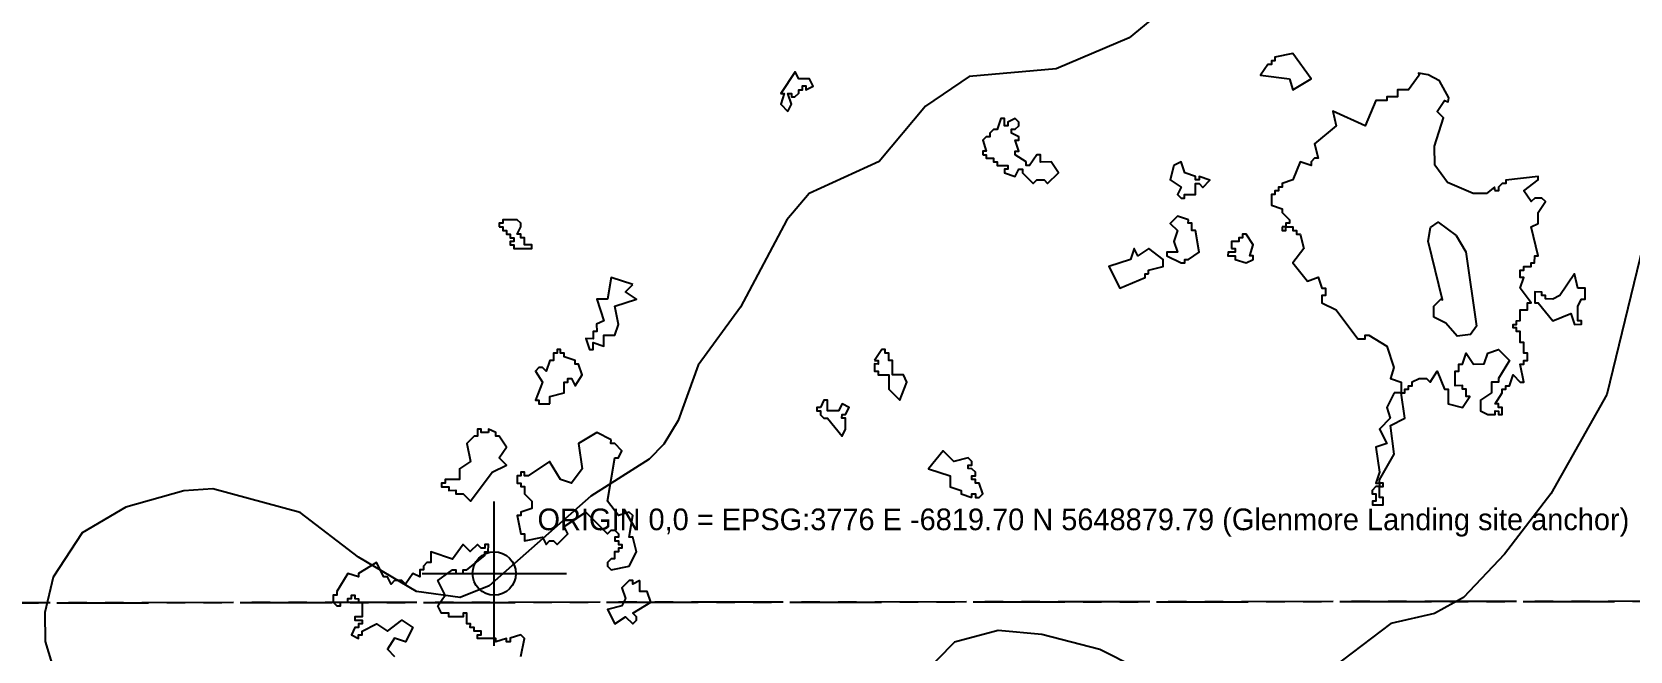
# Model space of a CAD drawing. Header units: metres. Extents: x -550 to 550, y -500 to 950.
# Drawn here: x -32 to 78.7, y -5.4 to 37.5 of the extents above; entities that cross this region are included whole.
import ezdxf

# ---------------------------------------------------------------- set-up
doc = ezdxf.new("R2010")
doc.units = ezdxf.units.M
doc.header["$LTSCALE"] = 2
doc.linetypes.add('PHANTOM', pattern=[6.35, 3.175, -0.635, 0.635, -0.635, 0.635, -0.635])
for name, color, linetype in [('SITE-PROPERTY', 7, 'PHANTOM'), ('SITE-PROPERTY-SITE', 1, 'PHANTOM'), ('SITE-TREE-CANOPY', 94, 'CONTINUOUS'), ('TOPO-CONTOUR-MINOR', 9, 'CONTINUOUS'), ('Z-ORIGIN', 1, 'CONTINUOUS')]:
    doc.layers.add(name, color=color, linetype=linetype)

msp = doc.modelspace()

# ---------------------------------------------------------------- linework, layer by layer
at = {"layer": 'SITE-PROPERTY'}
for points in [[(109.19, 124.16), (108.93, -1.9), (-81.11, -2.07), (-1.63, 263.96), (84.76, 263.8)], [(-136.32, -186.83), (-81.11, -2.07), (108.93, -1.9), (108.59, -158.15), (40.62, -186.68)]]:
    msp.add_lwpolyline(points, close=True, dxfattribs=at)
at = {"layer": 'SITE-PROPERTY-SITE'}
msp.add_lwpolyline([(109.19, 124.16), (108.93, -1.9), (-81.11, -2.07), (-1.63, 263.96), (84.76, 263.8)], close=True, dxfattribs=at)
at = {"layer": 'SITE-TREE-CANOPY'}
for points in [[(55.1, 34.26), (55.35, 33.51), (56.6, 34.26), (55.35, 36.01), (54.1, 35.76), (54.1, 35.51), (53.85, 35.51), (53.85, 35.26), (53.6, 35.26), (53.09, 34.51)], [(20.34, 32.01), (20.6, 32.51), (20.35, 33.26), (20.6, 33.25), (20.6, 33.01), (20.84, 33.01), (21.1, 33.27), (21.1, 33.51), (21.35, 33.51), (21.35, 33.77), (21.6, 33.77), (21.6, 33.51), (22.1, 33.76), (21.85, 34.27), (21.1, 34.26), (20.85, 34.76), (19.85, 33.26), (20.1, 33.26), (19.85, 32.51)], [(55.1, 24.01), (55.35, 24.01), (55.35, 23.77), (55.59, 23.77), (55.6, 23.51), (55.85, 23.51), (56.1, 22.51), (55.35, 21.51), (56.35, 20.26), (57.1, 20.52), (57.34, 19.76), (57.6, 19.76), (57.6, 19.26), (57.35, 19.26), (57.35, 18.76), (58.35, 18.26), (59.85, 16.26), (60.35, 16.26), (60.35, 16.51), (60.6, 16.51), (61.85, 15.76), (62.34, 14.26), (62.1, 13.51), (62.85, 13.25), (62.85, 12.51), (63.1, 12.51), (63.1, 12.77), (63.35, 12.76), (63.35, 13.01), (63.6, 13.01), (63.6, 13.27), (64.1, 13.51), (64.6, 13.51), (64.85, 13.26), (65.35, 14.01), (65.85, 12.76), (66.1, 12.76), (66.1, 11.76), (67.1, 11.51), (67.6, 12.26), (67.35, 12.26), (67.35, 12.76), (67.1, 12.76), (67.1, 13.02), (66.6, 13.01), (66.6, 14.01), (66.85, 14.01), (66.85, 14.51), (67.1, 14.51), (67.35, 15.26), (67.85, 14.51), (68.6, 14.52), (68.85, 15.26), (69.6, 15.52), (70.35, 14.76), (69.6, 13.51), (69.6, 13.26), (69.1, 13.26), (69.1, 12.51), (68.35, 12.01), (68.35, 11.26), (68.85, 11.01), (69.35, 11.01), (69.35, 11.26), (69.6, 11.25), (69.59, 11.01), (69.85, 11.01), (69.85, 11.51), (69.6, 11.51), (69.6, 11.76), (69.35, 11.76), (69.85, 12.51), (69.85, 12.76), (70.1, 12.76), (70.1, 13.01), (70.35, 13.01), (70.6, 13.76), (71.1, 13.26), (71.35, 13.25), (71.1, 14.51), (71.35, 14.51), (71.35, 14.76), (71.6, 14.76), (71.59, 15.26), (71.35, 15.26), (71.35, 16.01), (71.1, 16.01), (71.1, 16.76), (70.85, 16.76), (70.85, 17.02), (70.6, 17.02), (70.6, 17.26), (70.85, 17.26), (70.85, 17.5), (71.1, 17.52), (71.1, 18.26), (71.6, 18.26), (71.6, 18.76), (71.85, 18.76), (71.1, 19.76), (71.35, 20.51), (71.1, 20.51), (71.1, 21.01), (71.35, 21.01), (71.35, 21.26), (71.85, 21.26), (71.85, 21.51), (72.09, 21.51), (72.1, 22.01), (72.35, 22.01), (71.85, 24.01), (72.35, 24.25), (72.34, 25.01), (72.84, 25.76), (72.6, 26.01), (72.1, 26.01), (71.85, 25.76), (71.35, 26.51), (72.35, 27.26), (72.35, 27.5), (70.1, 27.25), (70.1, 27.01), (69.85, 27.01), (69.59, 26.76), (69.6, 26.51), (69.35, 26.51), (69.31, 26.76), (68.77, 26.33), (67.84, 26.33), (66.06, 27.08), (65.19, 28.29), (65.16, 29.6), (65.78, 31.57), (65.35, 32.01), (65.85, 32.76), (66.1, 32.68), (66.15, 32.96), (65.51, 34.13), (64.72, 34.55), (64.04, 34.67), (64.1, 34.51), (63.35, 33.51), (62.59, 33.51), (62.6, 33.01), (61.85, 33.01), (61.85, 32.76), (61.1, 32.76), (60.35, 31.01), (58.1, 32.02), (58.35, 31.01), (56.85, 29.76), (57.1, 28.76), (56.85, 28.76), (56.6, 28.51), (56.6, 28.26), (55.85, 28.51), (55.35, 27.26), (54.59, 27.01), (54.6, 26.76), (54.35, 26.76), (54.35, 26.51), (54.1, 26.51), (54.09, 26.26), (53.85, 26.26), (53.85, 25.51), (54.6, 25.26), (54.6, 25.01), (55.1, 24.51), (55.1, 24.26), (54.85, 24.26), (54.85, 24.01)], [(33.85, 29.01), (34.1, 29.01), (34.1, 28.77), (34.6, 28.76), (34.6, 28.51), (34.85, 28.51), (34.85, 28.26), (35.6, 28.26), (35.6, 28.01), (35.35, 28.01), (35.35, 27.76), (36.1, 27.51), (36.35, 28.01), (36.6, 28.01), (36.6, 27.76), (37.35, 27.01), (37.6, 27.26), (38.1, 27.26), (38.35, 27.01), (39.1, 27.76), (38.6, 28.51), (37.85, 28.5), (37.85, 29.01), (37.6, 29.01), (37.1, 28.26), (36.85, 28.26), (36.85, 28.51), (36.1, 29.01), (36.1, 29.26), (36.35, 29.26), (36.1, 30.01), (36.35, 30.01), (36.35, 30.26), (35.85, 30.51), (35.85, 30.77), (36.09, 30.77), (36.35, 31.01), (36.35, 31.27), (36.1, 31.51), (35.6, 31.26), (35.6, 31.01), (35.35, 31.01), (35.35, 31.51), (35.1, 31.51), (34.84, 30.76), (34.6, 30.76), (34.35, 30.51), (34.35, 30.26), (34.1, 30.26), (33.85, 30.01), (34.1, 29.26), (33.85, 29.26)], [(47.1, 28.26), (46.85, 27.26), (47.6, 26.76), (47.35, 26.26), (47.6, 26.01), (47.84, 26.01), (47.84, 26.26), (48.6, 26.25), (48.6, 27.01), (48.85, 27.01), (49.1, 26.75), (49.59, 27.25), (48.85, 27.51), (48.85, 27.26), (48.6, 27.26), (48.6, 27.51), (47.85, 27.76), (47.59, 28.51)], [(0.35, 24.02), (0.6, 24.02), (0.6, 23.76), (0.85, 23.76), (0.85, 23.51), (1.1, 23.51), (1.1, 23.26), (1.35, 23.26), (1.35, 23.01), (1.1, 23.01), (1.1, 22.76), (1.35, 22.76), (1.35, 22.51), (2.6, 22.51), (2.6, 22.76), (2.09, 22.76), (2.1, 23.26), (1.85, 23.26), (1.85, 23.51), (1.6, 23.51), (1.85, 24.01), (1.85, 24.26), (1.6, 24.51), (0.6, 24.5), (0.6, 24.26), (0.35, 24.26)], [(48.1, 24.51), (47.35, 24.75), (46.84, 24.25), (47.35, 23.76), (47.1, 23.01), (47.35, 22.26), (46.6, 22.26), (46.6, 22.01), (47.6, 21.51), (47.85, 21.51), (47.85, 21.76), (48.1, 21.76), (48.85, 22.26), (48.6, 23.76), (48.35, 23.76), (48.35, 24.26), (48.09, 24.26)], [(51.1, 22.51), (51.35, 22.51), (51.35, 22.26), (50.85, 22.26), (50.84, 22.01), (51.35, 22.01), (51.35, 21.76), (52.1, 21.51), (52.6, 21.76), (52.6, 22.01), (52.35, 22.01), (52.59, 22.76), (52.1, 23.51), (51.85, 23.51), (51.85, 23.26), (51.6, 23.26), (51.6, 23.01), (51.1, 23.01)], [(54.6, 24.01), (54.6, 23.76), (54.85, 23.76), (54.85, 24.01)], [(65.1, 17.76), (65.1, 18.51), (65.6, 19.01), (65.7, 18.96), (64.72, 23.03), (64.88, 23.96), (65.42, 24.33), (66.65, 23.41), (67.33, 22.28), (68.06, 17.13), (67.64, 16.56), (66.73, 16.45), (65.94, 17.34)], [(45.34, 20.76), (45.34, 21.01), (46.35, 21.26), (46.35, 21.76), (45.35, 22.51), (44.59, 22.01), (44.35, 22.51), (44.1, 21.76), (42.6, 21.26), (43.35, 19.77), (45.1, 20.51), (45.1, 20.76)], [(9.6, 20.01), (8.1, 20.51), (7.85, 19.01), (7.1, 19.01), (7.6, 17.51), (7.09, 17.27), (7.1, 16.77), (6.85, 16.77), (6.85, 16.26), (6.35, 16.27), (6.6, 15.51), (6.85, 15.51), (6.85, 16.01), (7.6, 15.76), (7.6, 16.51), (8.35, 16.51), (8.6, 17.26), (8.35, 18.51), (9.85, 19.01), (9.1, 19.51)], [(73.85, 19.26), (73.35, 19.01), (72.85, 19.02), (72.85, 19.26), (72.6, 19.26), (72.6, 19.5), (72.1, 19.51), (72.1, 18.76), (72.35, 18.76), (73.35, 17.51), (74.6, 18.01), (74.85, 17.25), (75.35, 17.27), (75.35, 17.51), (75.1, 17.51), (75.1, 18.51), (75.35, 19.01), (75.6, 19.01), (75.6, 19.76), (75.1, 19.76), (74.85, 20.76)], [(3.85, 11.76), (3.85, 12.26), (4.85, 12.51), (4.85, 13.26), (5.09, 13.26), (5.1, 13.51), (5.35, 13.51), (5.6, 13.01), (6.1, 13.76), (5.85, 14.51), (5.6, 14.51), (5.6, 14.76), (4.84, 15.01), (4.84, 15.26), (4.6, 15.26), (4.6, 15.51), (4.35, 15.51), (4.35, 15.26), (4.1, 15.26), (4.1, 14.76), (3.85, 14.76), (3.6, 14.01), (3.35, 14.26), (3.09, 14.26), (2.85, 14.01), (3.35, 13.25), (2.85, 12.01), (3.1, 12.01), (3.1, 11.76)], [(26.35, 14.76), (26.6, 14.76), (26.6, 14.51), (26.35, 14.52), (26.35, 14.01), (26.6, 14.01), (26.6, 13.76), (27.35, 13.76), (27.35, 12.76), (28.1, 12.01), (28.6, 13.26), (28.35, 13.76), (27.6, 13.76), (27.6, 14.76), (27.34, 14.76), (27.35, 15.26), (27.1, 15.26), (27.1, 15.52), (26.85, 15.52)], [(62.35, 12.51), (61.85, 11.51), (62.09, 10.76), (61.35, 10.01), (61.85, 9.01), (61.09, 8.76), (61.35, 7.01), (61.1, 6.26), (61.35, 6.26), (61.34, 6.5), (62.35, 8.26), (62.1, 10.26), (63.1, 10.76), (62.85, 12.51)], [(22.6, 11.51), (22.35, 11.51), (22.35, 11.26), (22.6, 11.26), (22.6, 11), (22.84, 10.76), (23.1, 10.76), (24.1, 9.51), (24.35, 10.01), (24.35, 10.76), (24.09, 10.76), (24.1, 11.01), (24.35, 11.01), (24.59, 11.51), (24.1, 11.76), (23.85, 11.26), (23.1, 11.26), (23.1, 12.01), (22.85, 12.01)], [(-0.4, 9.76), (-0.9, 9.76), (-0.9, 10.01), (-1.15, 10.01), (-1.15, 9.51), (-1.4, 9.51), (-1.91, 9.01), (-1.65, 7.76), (-2.4, 7.26), (-2.4, 6.51), (-3.4, 6.51), (-3.4, 6.26), (-3.65, 6.26), (-3.65, 6.01), (-3.15, 6.01), (-3.15, 5.76), (-2.65, 5.77), (-2.65, 5.51), (-2.16, 5.51), (-1.65, 5.01), (-0.15, 7.01), (0.85, 7.51), (0.35, 8.01), (0.85, 8.76), (0.35, 9.51), (0.1, 9.51), (0.1, 9.76), (-0.4, 10.01)], [(8.1, 9.26), (7.1, 9.76), (5.85, 9.01), (6.1, 7.26), (5.35, 6.26), (4.59, 6.51), (3.84, 7.76), (2.35, 6.76), (2.09, 6.76), (2.09, 7.01), (1.85, 7.01), (1.85, 6.76), (1.6, 6.76), (1.6, 6.26), (1.85, 6.26), (1.85, 6.02), (2.1, 6.02), (2.1, 5.51), (2.6, 5.01), (2.6, 4.51), (1.85, 4.26), (1.85, 4.01), (1.6, 4.01), (1.85, 2.76), (2.1, 2.76), (2.1, 2.26), (3.35, 2.51), (3.6, 2.01), (3.84, 2.26), (4.1, 2.26), (4.35, 2.01), (5.1, 2.76), (4.85, 3.26), (6.35, 4.26), (7.85, 2.76), (8.1, 3.01), (8.35, 3.01), (8.6, 2.76), (8.6, 2.51), (8.35, 2.51), (8.35, 2.26), (8.6, 2.26), (8.6, 2.01), (8.85, 2.01), (8.85, 1.76), (8.6, 1.76), (8.6, 1.51), (8.34, 1.51), (8.34, 1.01), (8.1, 1.01), (7.85, 0.76), (7.84, 0.51), (8.1, 0.26), (9.35, 0.51), (9.85, 1.51), (9.6, 2.51), (9.35, 2.51), (9.6, 4.01), (9.35, 4.26), (8.6, 4.02), (7.85, 5.01), (8.35, 8.01), (8.6, 8.01), (8.85, 8.51), (8.35, 9.01), (8.09, 9.01)], [(33.1, 5.26), (33.1, 5.51), (33.35, 5.51), (33.35, 5.26), (33.6, 5.26), (33.85, 5.51), (33.6, 6.26), (33.34, 6.26), (33.35, 6.51), (33.1, 6.51), (33.1, 6.76), (33.35, 6.76), (33.35, 7.01), (33.1, 7.26), (32.85, 7.27), (32.85, 7.51), (33.1, 7.51), (33.1, 7.77), (32.85, 8.01), (31.85, 7.76), (31.1, 8.51), (30.09, 7.26), (31.6, 6.76), (31.6, 6.01), (32.35, 5.76), (32.35, 5.51)], [(61.1, 6.02), (60.84, 5.76), (60.84, 5.52), (61.1, 5.52), (61.1, 5.01), (60.85, 5.01), (60.85, 4.76), (61.59, 4.76), (61.6, 5.26), (61.35, 5.26), (61.35, 6.02)], [(61.35, 6.02), (61.6, 6.02), (61.6, 6.26), (61.35, 6.26)], [(10.1, -0.49), (9.6, -0.74), (9.6, -0.49), (9.35, -0.49), (8.85, -0.99), (9.1, -1.74), (8.85, -2.24), (7.85, -2.49), (8.35, -3.49), (9.1, -2.99), (9.6, -3.49), (9.85, -3.24), (9.85, -2.99), (9.6, -2.74), (10.85, -1.99), (10.6, -1.24), (10.1, -1.24)]]:
    msp.add_lwpolyline(points, close=True, dxfattribs=at)
msp.add_lwpolyline([(1.85, -5.74), (2.1, -4.49), (1.85, -4.24), (1.1, -4.48), (1.1, -4.74), (0.85, -4.74), (0.85, -4.5), (0.1, -4.74), (0.1, -4.49), (-1.15, -4.49), (-1.15, -4.24), (-0.9, -4.24), (-0.9, -3.99), (-1.4, -3.99), (-1.4, -3.74), (-1.66, -3.74), (-1.65, -3.49), (-1.9, -3.49), (-1.9, -2.75), (-2.15, -2.74), (-2.15, -2.99), (-2.41, -2.99), (-3.15, -2.99), (-3.15, -2.74), (-3.66, -2.74), (-3.9, -2.24), (-3.4, -1.49), (-3.91, -0.48), (-2.9, 0.26), (-2.65, 0.26), (-2.65, 0.01), (-2.15, 0.01), (-2.16, 0.26), (-1.9, 0.26), (-0.65, 1.26), (-0.65, 1.51), (-0.41, 1.51), (-0.4, 2.01), (-0.65, 2.01), (-0.65, 1.76), (-0.9, 1.76), (-1.15, 2.01), (-1.66, 1.52), (-2.15, 2.01), (-2.9, 1), (-4.4, 1.51), (-4.4, 0.76), (-4.66, 0.76), (-4.9, 0.51), (-4.9, 0.26), (-5.15, 0.26), (-5.15, -0.24), (-5.65, 0.01), (-6.15, -0.74), (-6.41, -0.49), (-6.9, -0.49), (-7.15, -0.74), (-7.4, -0.23), (-7.66, -0.23), (-8.15, 0.76), (-9.4, 0.01), (-9.4, -0.24), (-10.15, 0.01), (-10.9, -1.24), (-10.9, -1.49), (-11.15, -1.49), (-11.15, -1.99), (-10.9, -2.24), (-10.65, -2.24), (-10.65, -1.99), (-10.15, -1.99), (-10.15, -1.74), (-9.9, -1.74), (-9.9, -1.49), (-9.65, -1.49), (-9.65, -1.74), (-9.41, -1.75), (-9.4, -1.99), (-9.15, -1.99), (-9.15, -2.99), (-9.65, -2.99), (-9.65, -3.24), (-9.15, -3.24), (-9.16, -3.49), (-9.4, -3.49), (-9.4, -3.74), (-9.65, -3.74), (-9.9, -4.24), (-9.4, -4.49), (-9.4, -4.24), (-9.15, -4.24), (-9.15, -3.99), (-8.15, -3.49), (-7.4, -3.99), (-6.4, -3.24), (-5.65, -3.74), (-6.15, -4.74), (-6.9, -4.48), (-7.4, -5.24), (-6.9, -5.74)], dxfattribs=at)
at = {"layer": 'TOPO-CONTOUR-MINOR'}
for points in [[(45.82, 38.61), (43.99, 37.1), (38.95, 34.97), (32.91, 34.42), (29.88, 32.38), (26.68, 28.54), (21.82, 26.32), (20.28, 24.51), (17.06, 18.46), (14.14, 14.43), (12.75, 10.59), (11.75, 8.97), (10.74, 7.93), (6.69, 5.36), (-0.35, -0.86), (-2.36, -1.65), (-5.38, -1.24), (-9.41, 1.14), (-13.45, 4.23), (-19.49, 5.87), (-21.51, 5.72), (-25.54, 4.59), (-28.56, 2.82), (-30.57, -0.25), (-31.14, -2.7), (-31.11, -4.71), (-26.54, -19.8)], [(79.8, 23.5), (77.09, 12.41), (73.21, 5.51), (70.01, 1.33), (67.16, -1.65), (65.15, -2.78), (62.13, -3.46), (58.1, -6.5)], [(47.01, -7.8), (41.97, -5.27), (37.94, -4.22), (34.92, -3.94), (31.9, -4.76), (25.85, -10.93)]]:
    msp.add_lwpolyline(points, dxfattribs=at)
at = {"layer": 'Z-ORIGIN'}
for p, q in [((0, -5), (0, 5)), ((-5, 0), (5, 0))]:
    msp.add_line(p, q, dxfattribs=at)
msp.add_circle((0, 0), 1.5, dxfattribs=at)

# ---------------------------------------------------------------- texts
msp.add_text('ORIGIN 0,0 = EPSG:3776 E -6819.70 N 5648879.79 (Glenmore Landing site anchor)', height=1.5, dxfattribs=at).set_placement((3, 3))

doc.saveas('drawing.dxf')
